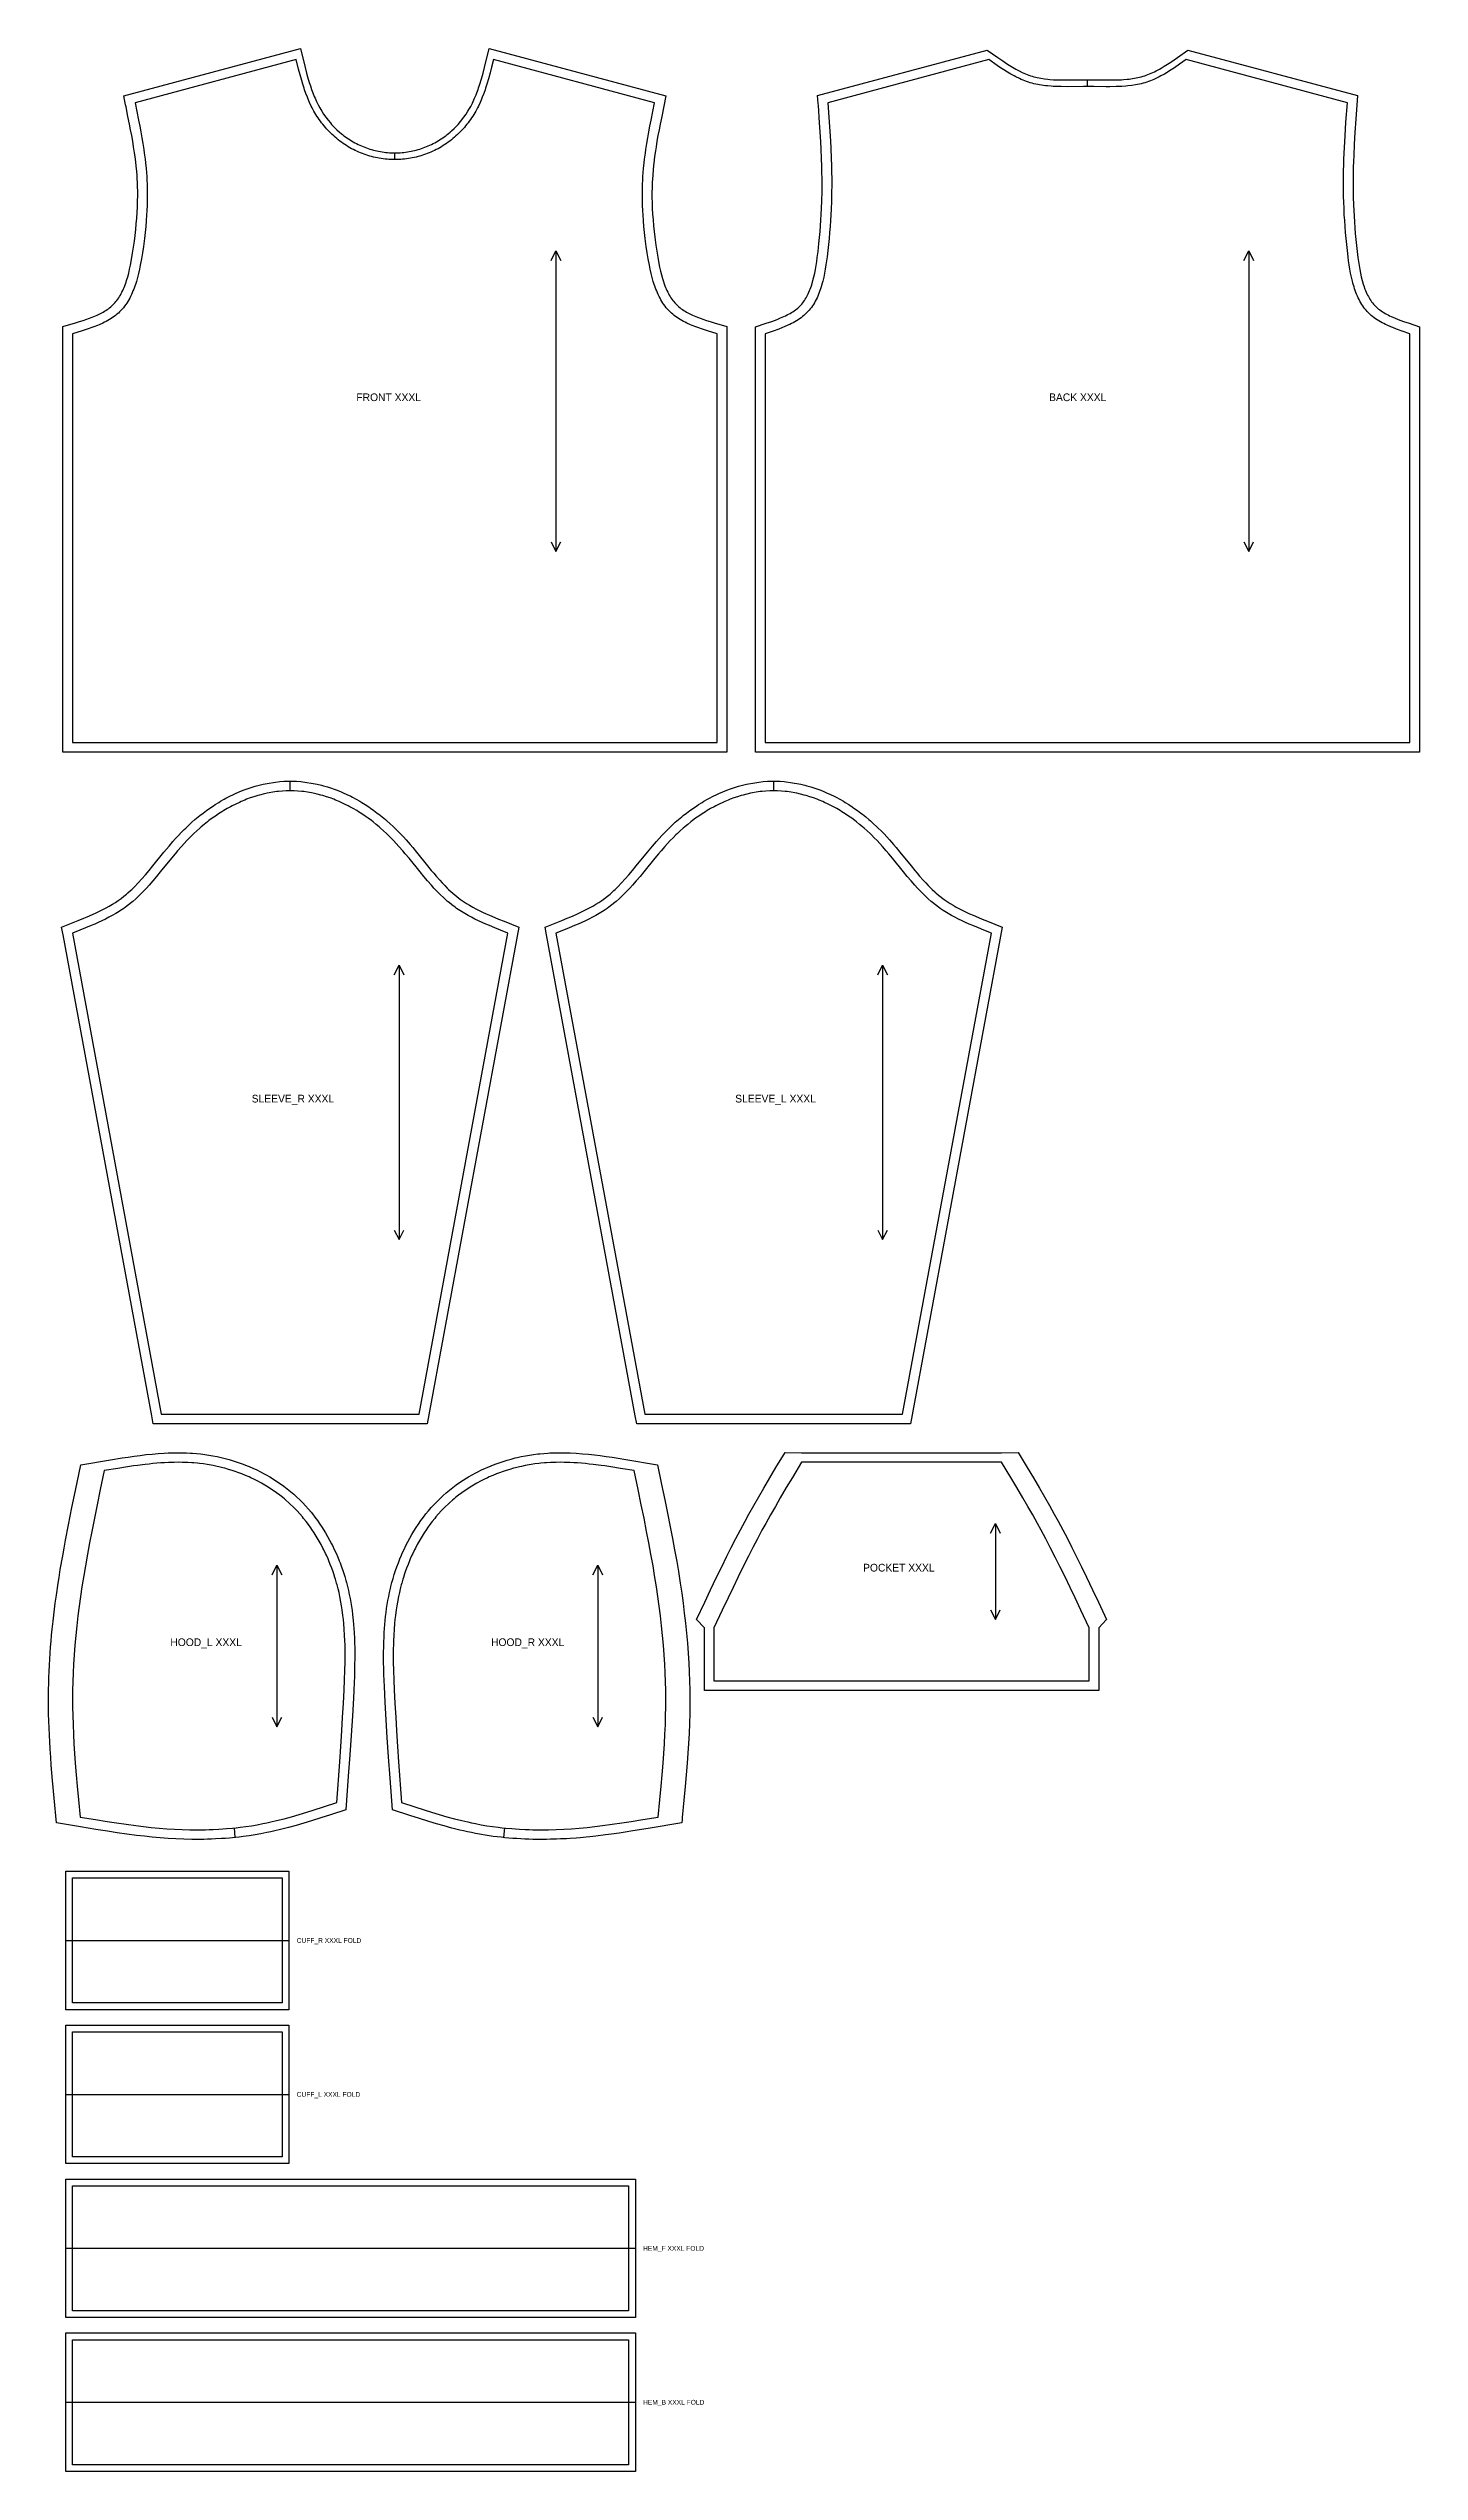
# Model space of a CAD drawing. Extents: x 10 to 1435, y 28 to 2546.
import ezdxf

# ---------------------------------------------------------------- set-up
doc = ezdxf.new("R2010")
doc.units = 0
for name, color, linetype in [('CUT', 7, 'CONTINUOUS'), ('FOLD', 6, 'CONTINUOUS'), ('GRAIN', 3, 'CONTINUOUS'), ('NOTCH', 1, 'CONTINUOUS'), ('SEW', 5, 'CONTINUOUS'), ('TEXT', 2, 'CONTINUOUS')]:
    doc.layers.add(name, color=color, linetype=linetype)

msp = doc.modelspace()

# ---------------------------------------------------------------- linework, layer by layer
at = {"layer": 'CUT'}
for points in [[(90.204, 2487.944), (88.312, 2497.168), (271.856, 2546.478), (276.78, 2526.717), (278.322, 2520.851), (279.391, 2516.986), (281.08, 2511.27), (282.276, 2507.521), (283.538, 2503.826), (284.876, 2500.19), (286.297, 2496.617), (287.042, 2494.855), (288.605, 2491.384), (290.274, 2487.986), (292.057, 2484.664), (293.962, 2481.421), (296.029, 2478.211), (298.237, 2475.075), (300.58, 2472.019), (303.052, 2469.052), (304.335, 2467.605), (306.991, 2464.785), (309.763, 2462.073), (312.643, 2459.477), (314.122, 2458.224), (315.626, 2457.002), (317.154, 2455.813), (318.705, 2454.658), (320.28, 2453.537), (321.876, 2452.45), (323.493, 2451.4), (325.131, 2450.386), (326.788, 2449.41), (328.464, 2448.473), (330.16, 2447.574), (331.84, 2446.731), (333.54, 2445.924), (335.257, 2445.156), (336.99, 2444.426), (338.739, 2443.734), (340.503, 2443.08), (342.281, 2442.464), (344.071, 2441.887), (345.874, 2441.349), (347.688, 2440.85), (349.512, 2440.39), (351.345, 2439.969), (353.187, 2439.588), (355.037, 2439.246), (356.893, 2438.944), (358.756, 2438.682), (360.623, 2438.46), (362.494, 2438.278), (364.368, 2438.136), (366.244, 2438.034), (368.122, 2437.973), (370, 2437.953), (371.878, 2437.973), (373.756, 2438.034), (375.632, 2438.136), (377.506, 2438.278), (379.377, 2438.46), (381.244, 2438.682), (383.107, 2438.944), (384.963, 2439.246), (386.813, 2439.588), (388.655, 2439.969), (390.488, 2440.39), (392.312, 2440.85), (394.126, 2441.349), (395.929, 2441.887), (397.719, 2442.464), (399.497, 2443.08), (401.261, 2443.734), (403.01, 2444.426), (404.743, 2445.156), (406.46, 2445.924), (408.16, 2446.731), (409.84, 2447.574), (411.536, 2448.473), (413.212, 2449.41), (414.869, 2450.386), (416.507, 2451.4), (418.124, 2452.45), (419.72, 2453.537), (421.295, 2454.658), (422.846, 2455.813), (424.374, 2457.002), (425.878, 2458.224), (427.357, 2459.477), (428.811, 2460.76), (431.637, 2463.415), (434.351, 2466.182), (435.665, 2467.605), (438.2, 2470.524), (440.608, 2473.536), (441.763, 2475.075), (443.971, 2478.211), (446.038, 2481.421), (447.006, 2483.033), (448.85, 2486.316), (450.574, 2489.676), (451.395, 2491.384), (452.958, 2494.855), (454.425, 2498.395), (455.124, 2500.19), (456.462, 2503.826), (457.102, 2505.666), (458.33, 2509.389), (460.058, 2515.069), (461.678, 2520.851), (463.22, 2526.717), (468.144, 2546.478), (651.688, 2497.168), (647.334, 2475.875), (645.742, 2467.869), (644.591, 2461.886), (643.488, 2455.923), (642.444, 2449.981), (641.469, 2444.061), (640.862, 2440.127), (640.024, 2434.246), (639.518, 2430.339), (638.844, 2424.5), (638.456, 2420.622), (637.974, 2414.827), (637.721, 2410.981), (637.524, 2407.135), (637.327, 2401.362), (637.262, 2397.508), (637.26, 2391.714), (637.369, 2385.898), (637.587, 2380.054), (637.911, 2374.176), (638.337, 2368.256), (638.862, 2362.289), (639.483, 2356.268), (640.197, 2350.189), (641.288, 2341.979), (642.21, 2335.716), (643.229, 2329.397), (644.367, 2323.144), (645.208, 2319.039), (646.125, 2315.006), (647.126, 2311.06), (648.218, 2307.218), (648.801, 2305.342), (650.043, 2301.69), (650.704, 2299.918), (651.392, 2298.185), (652.108, 2296.492), (652.851, 2294.842), (653.624, 2293.237), (654.425, 2291.677), (655.256, 2290.165), (656.115, 2288.702), (657.005, 2287.288), (657.925, 2285.926), (658.875, 2284.616), (659.856, 2283.358), (660.869, 2282.153), (661.915, 2281), (663, 2279.895), (664.089, 2278.869), (665.233, 2277.871), (666.429, 2276.901), (667.678, 2275.957), (668.979, 2275.04), (670.331, 2274.148), (671.734, 2273.28), (673.187, 2272.435), (674.688, 2271.613), (677.828, 2270.036), (679.464, 2269.278), (682.86, 2267.819), (684.615, 2267.117), (688.229, 2265.759), (690.084, 2265.101), (693.88, 2263.821), (697.776, 2262.577), (701.755, 2261.357), (715, 2257.417), (715, 1814.953), (25, 1814.953), (25, 2257.417), (38.245, 2261.357), (42.224, 2262.577), (46.12, 2263.821), (49.916, 2265.101), (51.771, 2265.759), (55.385, 2267.117), (57.14, 2267.819), (60.536, 2269.278), (62.172, 2270.036), (65.312, 2271.613), (66.813, 2272.435), (68.266, 2273.28), (69.669, 2274.148), (71.021, 2275.04), (72.322, 2275.957), (73.571, 2276.901), (74.767, 2277.871), (75.911, 2278.869), (77, 2279.895), (78.085, 2281), (79.131, 2282.153), (80.144, 2283.358), (81.125, 2284.616), (82.075, 2285.926), (82.995, 2287.288), (83.885, 2288.702), (84.744, 2290.165), (85.575, 2291.677), (86.376, 2293.237), (87.149, 2294.842), (87.892, 2296.492), (88.608, 2298.185), (89.296, 2299.918), (90.591, 2303.499), (91.199, 2305.342), (92.34, 2309.125), (93.386, 2313.021), (94.344, 2317.013), (95.221, 2321.084), (96.407, 2327.303), (97.462, 2333.606), (98.415, 2339.907), (99.277, 2346.099), (100.051, 2352.222), (100.734, 2358.281), (101.324, 2364.283), (101.816, 2370.234), (102.208, 2376.139), (102.497, 2382.006), (102.68, 2387.84), (102.752, 2393.648), (102.738, 2397.508), (102.62, 2403.287), (102.476, 2407.135), (102.279, 2410.981), (102.026, 2414.827), (101.718, 2418.687), (101.156, 2424.5), (100.718, 2428.39), (99.976, 2434.246), (99.427, 2438.164), (98.531, 2444.061), (97.556, 2449.981), (96.512, 2455.923), (95.409, 2461.886), (94.258, 2467.869), (92.666, 2475.875), (90.617, 2485.928)], [(810.026, 2489.228), (809.427, 2497.467), (985.69, 2544.821), (996.701, 2537.018), (1001.812, 2533.474), (1006.9, 2530.091), (1010.285, 2527.954), (1013.668, 2525.932), (1015.36, 2524.969), (1018.747, 2523.149), (1022.139, 2521.483), (1023.838, 2520.713), (1025.54, 2519.987), (1027.246, 2519.306), (1028.955, 2518.673), (1030.67, 2518.088), (1032.397, 2517.551), (1034.145, 2517.057), (1035.912, 2516.606), (1037.7, 2516.195), (1039.509, 2515.823), (1041.337, 2515.488), (1045.054, 2514.923), (1048.846, 2514.487), (1050.77, 2514.312), (1054.67, 2514.043), (1056.644, 2513.945), (1060.641, 2513.81), (1066.744, 2513.737), (1070.878, 2513.751), (1083.546, 2513.911), (1090, 2513.953), (1094.31, 2513.933), (1111.195, 2513.739), (1117.339, 2513.771), (1121.365, 2513.868), (1125.33, 2514.043), (1127.289, 2514.165), (1131.154, 2514.487), (1133.059, 2514.69), (1136.814, 2515.189), (1138.663, 2515.488), (1140.491, 2515.823), (1142.3, 2516.195), (1144.088, 2516.606), (1145.855, 2517.057), (1147.603, 2517.551), (1149.33, 2518.088), (1151.045, 2518.673), (1152.754, 2519.306), (1154.46, 2519.987), (1156.162, 2520.713), (1159.558, 2522.296), (1161.253, 2523.149), (1164.64, 2524.969), (1166.332, 2525.932), (1169.715, 2527.954), (1173.1, 2530.091), (1176.49, 2532.326), (1179.888, 2534.641), (1183.299, 2537.018), (1194.31, 2544.821), (1370.573, 2497.467), (1368.812, 2473.059), (1367.867, 2458.98), (1367.157, 2446.98), (1366.577, 2435.059), (1366.348, 2429.132), (1366.164, 2423.231), (1365.973, 2413.435), (1365.932, 2407.543), (1365.95, 2401.662), (1366.111, 2391.866), (1366.36, 2384.009), (1366.617, 2378.093), (1366.936, 2372.146), (1367.316, 2366.161), (1367.76, 2360.129), (1368.267, 2354.041), (1368.839, 2347.891), (1369.476, 2341.668), (1370.175, 2335.392), (1370.944, 2329.149), (1371.513, 2325.014), (1372.14, 2320.919), (1372.834, 2316.881), (1373.605, 2312.916), (1374.463, 2309.041), (1375.414, 2305.273), (1376.466, 2301.628), (1377.031, 2299.857), (1378.246, 2296.429), (1378.896, 2294.775), (1379.575, 2293.164), (1380.283, 2291.598), (1381.021, 2290.077), (1381.789, 2288.604), (1382.587, 2287.18), (1383.417, 2285.806), (1384.277, 2284.482), (1385.168, 2283.209), (1386.092, 2281.987), (1387.049, 2280.817), (1388.039, 2279.698), (1389.067, 2278.628), (1390.137, 2277.602), (1391.265, 2276.605), (1392.451, 2275.633), (1393.695, 2274.686), (1394.996, 2273.763), (1396.355, 2272.862), (1397.769, 2271.983), (1399.236, 2271.126), (1400.756, 2270.29), (1402.326, 2269.473), (1403.944, 2268.676), (1407.314, 2267.133), (1409.062, 2266.386), (1412.668, 2264.932), (1418.318, 2262.832), (1424.196, 2260.786), (1435, 2257.125), (1435, 1814.953), (745, 1814.953), (745, 2257.125), (755.804, 2260.786), (761.682, 2262.832), (767.332, 2264.932), (770.938, 2266.386), (772.686, 2267.133), (776.056, 2268.676), (777.674, 2269.473), (779.244, 2270.29), (780.764, 2271.126), (782.231, 2271.983), (783.645, 2272.862), (785.004, 2273.763), (786.305, 2274.686), (787.549, 2275.633), (788.735, 2276.605), (789.863, 2277.602), (790.933, 2278.628), (791.961, 2279.698), (792.951, 2280.817), (793.908, 2281.987), (794.832, 2283.209), (795.723, 2284.482), (796.583, 2285.806), (797.413, 2287.18), (798.211, 2288.604), (798.979, 2290.077), (799.717, 2291.598), (800.425, 2293.164), (801.104, 2294.775), (801.754, 2296.429), (802.375, 2298.123), (802.969, 2299.857), (804.073, 2303.434), (804.586, 2305.273), (805.537, 2309.041), (806.395, 2312.916), (807.166, 2316.881), (807.86, 2320.919), (808.487, 2325.014), (809.056, 2329.149), (809.825, 2335.392), (810.744, 2343.751), (811.359, 2349.948), (811.909, 2356.077), (812.395, 2362.145), (812.818, 2368.161), (813.178, 2374.132), (813.476, 2380.068), (813.778, 2387.941), (814.005, 2397.745), (814.062, 2403.622), (814.061, 2409.505), (813.93, 2419.311), (813.78, 2425.195), (813.581, 2431.105), (813.053, 2442.997), (812.382, 2454.972), (811.468, 2469.029), (810.174, 2487.203)], [(25.166, 1625.139), (23.672, 1633.236), (40.948, 1640.07), (46.621, 1642.381), (50.352, 1643.944), (55.855, 1646.34), (59.455, 1647.981), (62.993, 1649.663), (66.462, 1651.393), (69.859, 1653.176), (73.178, 1655.018), (76.413, 1656.924), (79.561, 1658.9), (82.617, 1660.951), (85.578, 1663.085), (88.413, 1665.28), (91.195, 1667.581), (92.567, 1668.771), (95.279, 1671.224), (96.619, 1672.487), (99.271, 1675.08), (103.188, 1679.129), (107.048, 1683.351), (110.867, 1687.725), (114.662, 1692.228), (118.453, 1696.837), (129.988, 1711.063), (135.3, 1717.453), (139.404, 1722.222), (142.209, 1725.376), (145.079, 1728.501), (148.045, 1731.615), (151.104, 1734.702), (152.657, 1736.223), (155.81, 1739.217), (159.025, 1742.145), (162.302, 1745.005), (165.641, 1747.793), (167.333, 1749.159), (170.763, 1751.835), (174.254, 1754.432), (177.805, 1756.947), (181.415, 1759.377), (183.243, 1760.559), (186.942, 1762.857), (188.814, 1763.971), (192.601, 1766.129), (194.516, 1767.172), (198.39, 1769.183), (202.321, 1771.092), (204.307, 1772.008), (208.322, 1773.759), (212.391, 1775.399), (216.44, 1776.9), (218.482, 1777.609), (222.602, 1778.938), (224.68, 1779.558), (228.865, 1780.707), (233.09, 1781.728), (235.216, 1782.19), (239.492, 1783.014), (243.799, 1783.698), (245.963, 1783.987), (250.307, 1784.455), (254.673, 1784.772), (259.055, 1784.933), (261.25, 1784.953), (263.445, 1784.933), (267.827, 1784.772), (272.193, 1784.455), (274.368, 1784.24), (278.701, 1783.698), (283.008, 1783.014), (285.15, 1782.619), (289.41, 1781.728), (293.635, 1780.707), (295.733, 1780.148), (299.898, 1778.938), (304.018, 1777.609), (306.06, 1776.9), (310.109, 1775.399), (314.178, 1773.759), (316.192, 1772.897), (320.179, 1771.092), (324.11, 1769.183), (326.054, 1768.19), (329.899, 1766.129), (333.686, 1763.971), (335.558, 1762.857), (339.257, 1760.559), (342.897, 1758.172), (344.695, 1756.947), (348.246, 1754.432), (351.737, 1751.835), (353.459, 1750.507), (356.859, 1747.793), (360.198, 1745.005), (361.844, 1743.584), (365.09, 1740.69), (368.274, 1737.728), (369.843, 1736.223), (372.933, 1733.166), (375.96, 1730.05), (378.864, 1726.943), (381.701, 1723.802), (385.845, 1719.047), (388.544, 1715.857), (392.512, 1711.063), (404.047, 1696.837), (407.838, 1692.228), (410.366, 1689.213), (412.903, 1686.252), (416.733, 1681.926), (419.312, 1679.129), (421.916, 1676.409), (424.551, 1673.772), (425.881, 1672.487), (428.572, 1669.985), (429.933, 1668.771), (432.689, 1666.417), (434.087, 1665.28), (436.922, 1663.085), (438.391, 1662.007), (441.4, 1659.916), (444.502, 1657.903), (447.694, 1655.962), (450.971, 1654.089), (454.33, 1652.277), (457.764, 1650.522), (461.268, 1648.817), (464.837, 1647.156), (468.466, 1645.534), (474.008, 1643.159), (477.761, 1641.607), (483.461, 1639.306), (498.828, 1633.236), (403.574, 1116.953), (118.926, 1116.953), (117.416, 1125.139)], [(527.666, 1625.139), (526.172, 1633.236), (543.448, 1640.07), (549.121, 1642.381), (552.852, 1643.944), (558.355, 1646.34), (561.955, 1647.981), (565.493, 1649.663), (568.962, 1651.393), (572.359, 1653.176), (575.678, 1655.018), (578.913, 1656.924), (582.061, 1658.9), (585.117, 1660.951), (588.078, 1663.085), (590.913, 1665.28), (593.695, 1667.581), (595.067, 1668.771), (597.779, 1671.224), (599.119, 1672.487), (601.771, 1675.08), (605.688, 1679.129), (609.548, 1683.351), (613.367, 1687.725), (617.162, 1692.228), (620.953, 1696.837), (632.488, 1711.063), (637.8, 1717.453), (641.904, 1722.222), (644.709, 1725.376), (647.579, 1728.501), (650.545, 1731.615), (653.604, 1734.702), (655.157, 1736.223), (658.31, 1739.217), (661.525, 1742.145), (664.802, 1745.005), (668.141, 1747.793), (669.833, 1749.159), (673.263, 1751.835), (676.754, 1754.432), (680.305, 1756.947), (683.915, 1759.377), (685.743, 1760.559), (689.442, 1762.857), (691.314, 1763.971), (695.101, 1766.129), (697.016, 1767.172), (700.89, 1769.183), (704.821, 1771.092), (706.807, 1772.008), (710.822, 1773.759), (714.891, 1775.399), (718.94, 1776.9), (720.982, 1777.609), (725.102, 1778.938), (727.18, 1779.558), (731.365, 1780.707), (735.59, 1781.728), (737.716, 1782.19), (741.992, 1783.014), (746.299, 1783.698), (748.463, 1783.987), (752.807, 1784.455), (757.173, 1784.772), (761.555, 1784.933), (763.75, 1784.953), (765.945, 1784.933), (770.327, 1784.772), (774.693, 1784.455), (776.868, 1784.24), (781.201, 1783.698), (785.508, 1783.014), (787.65, 1782.619), (791.91, 1781.728), (796.135, 1780.707), (798.233, 1780.148), (802.398, 1778.938), (806.518, 1777.609), (808.56, 1776.9), (812.609, 1775.399), (816.678, 1773.759), (818.692, 1772.897), (822.679, 1771.092), (826.61, 1769.183), (828.554, 1768.19), (832.399, 1766.129), (836.186, 1763.971), (838.058, 1762.857), (841.757, 1760.559), (845.397, 1758.172), (847.195, 1756.947), (850.746, 1754.432), (854.237, 1751.835), (855.959, 1750.507), (859.359, 1747.793), (862.698, 1745.005), (864.344, 1743.584), (867.59, 1740.69), (870.774, 1737.728), (872.343, 1736.223), (875.433, 1733.166), (878.46, 1730.05), (881.364, 1726.943), (884.201, 1723.802), (888.345, 1719.047), (891.044, 1715.857), (895.012, 1711.063), (906.547, 1696.837), (910.338, 1692.228), (912.866, 1689.213), (915.403, 1686.252), (919.233, 1681.926), (921.812, 1679.129), (924.416, 1676.409), (927.051, 1673.772), (928.381, 1672.487), (931.072, 1669.985), (932.433, 1668.771), (935.189, 1666.417), (936.587, 1665.28), (939.422, 1663.085), (940.891, 1662.007), (943.9, 1659.916), (947.002, 1657.903), (950.194, 1655.962), (953.471, 1654.089), (956.83, 1652.277), (960.264, 1650.522), (963.768, 1648.817), (967.337, 1647.156), (970.966, 1645.534), (976.508, 1643.159), (980.261, 1641.607), (985.961, 1639.306), (1001.328, 1633.236), (906.074, 1116.953), (621.426, 1116.953), (619.916, 1125.139)], [(41.359, 698.424), (18.484, 702.258), (15.984, 727.91), (14.314, 746.087), (13.62, 754.2), (12.965, 762.334), (12.356, 770.49), (11.801, 778.668), (11.307, 786.867), (10.981, 793.032), (10.61, 801.27), (10.385, 807.463), (10.161, 815.739), (10.055, 821.961), (10.004, 828.196), (10.012, 834.443), (10.083, 840.767), (10.216, 847.085), (10.41, 853.397), (10.662, 859.702), (10.971, 866.001), (11.335, 872.292), (11.754, 878.575), (12.224, 884.85), (12.744, 891.117), (13.314, 897.376), (13.931, 903.625), (14.823, 911.943), (15.544, 918.17), (16.306, 924.387), (17.109, 930.594), (18.238, 938.854), (20.053, 951.205), (21.011, 957.364), (22.338, 965.557), (24.774, 979.789), (26.226, 987.868), (27.718, 995.924), (30.808, 1011.972), (34.417, 1029.932), (38.124, 1047.803), (43.734, 1074.313), (74.449, 1079.516), (86.68, 1081.515), (92.826, 1082.461), (98.992, 1083.353), (105.179, 1084.178), (111.386, 1084.923), (117.615, 1085.573), (123.863, 1086.114), (130.133, 1086.533), (134.325, 1086.737), (140.629, 1086.92), (144.843, 1086.953), (149.066, 1086.911), (153.297, 1086.788), (157.537, 1086.581), (159.66, 1086.444), (163.911, 1086.102), (168.17, 1085.664), (170.302, 1085.408), (174.577, 1084.819), (178.846, 1084.129), (180.978, 1083.746), (185.233, 1082.904), (189.475, 1081.963), (193.7, 1080.922), (197.905, 1079.78), (199.999, 1079.173), (204.169, 1077.882), (208.311, 1076.493), (212.422, 1075.004), (216.499, 1073.417), (218.524, 1072.586), (222.544, 1070.851), (226.522, 1069.017), (230.455, 1067.084), (234.339, 1065.053), (236.261, 1064.001), (240.066, 1061.822), (243.814, 1059.546), (247.501, 1057.171), (251.124, 1054.698), (254.68, 1052.126), (258.165, 1049.457), (261.576, 1046.689), (264.898, 1043.833), (268.126, 1040.894), (271.267, 1037.87), (274.321, 1034.765), (277.289, 1031.58), (280.17, 1028.32), (282.965, 1024.988), (284.329, 1023.296), (286.994, 1019.862), (289.572, 1016.364), (292.064, 1012.805), (294.469, 1009.188), (295.639, 1007.359), (297.915, 1003.661), (300.105, 999.913), (302.209, 996.118), (304.226, 992.278), (305.203, 990.343), (307.091, 986.442), (308.893, 982.505), (310.61, 978.534), (312.24, 974.531), (313.023, 972.519), (314.524, 968.476), (315.939, 964.408), (316.615, 962.366), (317.9, 958.268), (319.1, 954.152), (319.667, 952.089), (320.739, 947.948), (321.726, 943.799), (322.63, 939.644), (323.455, 935.484), (324.203, 931.32), (324.879, 927.152), (325.484, 922.982), (326.021, 918.81), (326.707, 912.548), (327.089, 908.373), (327.413, 904.199), (327.684, 900.025), (327.995, 893.766), (328.143, 889.597), (328.283, 883.347), (328.327, 879.185), (328.324, 872.949), (328.249, 866.724), (328.109, 860.511), (327.916, 854.312), (327.677, 848.129), (327.306, 839.912), (326.893, 831.732), (325.872, 813.408), (324.611, 793.123), (323.248, 772.903), (321.665, 750.72), (319.089, 715.877), (302.976, 710.583), (293.17, 707.406), (283.308, 704.297), (275.374, 701.886), (267.395, 699.566), (259.366, 697.358), (251.282, 695.283), (245.181, 693.828), (241.094, 692.911), (236.991, 692.039), (230.806, 690.824), (224.67, 689.741), (218.556, 688.783), (212.426, 687.941), (208.331, 687.442), (204.232, 686.992), (198.073, 686.407), (193.963, 686.076), (189.849, 685.791), (183.674, 685.447), (179.555, 685.274), (175.436, 685.143), (171.316, 685.055), (167.197, 685.008), (158.961, 685.035), (150.735, 685.219), (142.524, 685.551), (134.331, 686.026), (126.13, 686.639), (117.927, 687.383), (109.756, 688.242), (101.617, 689.204), (91.482, 690.531), (81.389, 691.974), (71.334, 693.509), (59.313, 695.438), (43.35, 698.091)], [(668.538, 705.839), (668.185, 702.258), (633.351, 696.427), (617.343, 693.825), (609.307, 692.579), (603.265, 691.678), (595.188, 690.531), (589.112, 689.719), (578.951, 688.473), (572.832, 687.799), (568.743, 687.383), (562.594, 686.814), (558.484, 686.473), (552.339, 686.026), (548.245, 685.771), (542.095, 685.454), (537.989, 685.288), (531.823, 685.108), (527.708, 685.035), (521.533, 685), (517.414, 685.026), (513.294, 685.094), (509.174, 685.203), (505.055, 685.355), (500.937, 685.551), (496.821, 685.791), (492.707, 686.076), (488.597, 686.407), (484.49, 686.785), (480.388, 687.211), (476.29, 687.685), (472.199, 688.209), (468.114, 688.783), (464.036, 689.409), (459.966, 690.086), (453.798, 691.216), (449.678, 692.039), (445.575, 692.911), (441.489, 693.828), (437.417, 694.788), (429.32, 696.826), (421.277, 699.003), (413.286, 701.297), (405.341, 703.687), (395.468, 706.778), (385.651, 709.944), (367.581, 715.877), (365.152, 748.705), (363.563, 770.884), (362.191, 791.099), (361.041, 809.345), (359.993, 827.654), (359.172, 844.017), (358.684, 856.377), (358.508, 862.581), (358.388, 868.798), (358.336, 875.027), (358.343, 879.185), (358.423, 885.429), (358.527, 889.597), (358.766, 895.852), (358.986, 900.025), (359.256, 904.199), (359.581, 908.373), (359.963, 912.548), (360.405, 916.723), (360.909, 920.896), (361.48, 925.068), (362.12, 929.237), (362.831, 933.403), (363.618, 937.565), (364.482, 941.722), (365.427, 945.874), (365.931, 947.948), (367.003, 952.089), (368.159, 956.212), (369.402, 960.319), (370.73, 964.408), (372.146, 968.476), (373.647, 972.519), (375.234, 976.536), (376.907, 980.523), (377.776, 982.505), (379.579, 986.442), (381.467, 990.343), (383.442, 994.203), (385.502, 998.021), (387.649, 1001.793), (389.882, 1005.517), (392.201, 1009.188), (394.606, 1012.805), (397.098, 1016.364), (399.676, 1019.862), (402.34, 1023.296), (405.092, 1026.663), (407.929, 1029.959), (410.854, 1033.182), (413.865, 1036.328), (416.963, 1039.393), (420.147, 1042.375), (423.418, 1045.269), (426.79, 1048.085), (430.238, 1050.804), (433.759, 1053.424), (437.349, 1055.946), (441.004, 1058.371), (444.722, 1060.696), (446.604, 1061.822), (450.408, 1064.001), (454.267, 1066.081), (456.215, 1067.084), (460.148, 1069.017), (464.126, 1070.851), (466.131, 1071.731), (470.171, 1073.417), (474.248, 1075.004), (476.299, 1075.761), (480.426, 1077.2), (484.583, 1078.54), (486.671, 1079.173), (490.865, 1080.363), (495.08, 1081.455), (497.195, 1081.963), (501.437, 1082.904), (505.692, 1083.746), (507.823, 1084.129), (512.093, 1084.819), (514.23, 1085.126), (518.5, 1085.664), (520.63, 1085.895), (524.885, 1086.285), (529.133, 1086.581), (531.254, 1086.695), (535.489, 1086.86), (539.716, 1086.942), (546.041, 1086.92), (552.345, 1086.737), (558.629, 1086.408), (564.892, 1085.946), (571.134, 1085.367), (577.355, 1084.684), (583.555, 1083.912), (589.735, 1083.062), (595.894, 1082.151), (602.034, 1081.19), (610.188, 1079.856), (642.935, 1074.313), (647.296, 1053.743), (650.614, 1037.885), (653.469, 1023.956), (656.255, 1009.97), (658.573, 997.934), (660.811, 985.85), (662.955, 973.715), (664.669, 963.511), (666.617, 951.205), (668.139, 940.915), (669.561, 930.594), (670.876, 920.244), (672.077, 909.865), (673.155, 899.46), (674.104, 889.029), (674.916, 878.575), (675.583, 868.099), (676.008, 859.702), (676.396, 849.19), (676.586, 840.767), (676.667, 832.359), (676.638, 824.038), (676.508, 815.739), (676.215, 805.397), (675.789, 795.089), (675.245, 784.816), (674.598, 774.576), (673.862, 764.371), (672.88, 752.169), (671.813, 740.016), (670.494, 725.897), (668.735, 707.839)], [(701.67, 839.953), (691.67, 839.953), (691.67, 904.953), (683.561, 913.443), (692.156, 931.748), (698.226, 944.582), (704.366, 957.419), (709.701, 968.415), (715.12, 979.397), (719.708, 988.532), (724.373, 997.647), (729.122, 1006.737), (733.965, 1015.798), (737.925, 1023.048), (743.009, 1032.15), (748.162, 1041.18), (753.37, 1050.147), (759.674, 1060.834), (766.015, 1071.453), (775.543, 1087.281), (792.67, 1086.953), (1000.67, 1086.953), (1017.797, 1087.281), (1027.324, 1071.453), (1033.665, 1060.834), (1039.969, 1050.147), (1045.178, 1041.18), (1050.331, 1032.15), (1055.414, 1023.048), (1059.375, 1015.798), (1064.217, 1006.737), (1068.966, 997.647), (1073.631, 988.532), (1078.22, 979.397), (1083.638, 968.415), (1088.974, 957.419), (1095.114, 944.582), (1101.184, 931.748), (1109.779, 913.443), (1101.67, 904.953), (1101.67, 839.953), (1091.67, 839.953)], [(28, 652), (260, 652), (260, 508), (28, 508)], [(28, 492), (260, 492), (260, 348), (28, 348)], [(28, 332), (620, 332), (620, 188), (28, 188)], [(28, 172), (620, 172), (620, 28), (28, 28)]]:
    msp.add_lwpolyline(points, close=True, dxfattribs=at)
at = {"layer": 'FOLD'}
for points in [[(28, 580), (260, 580)], [(28, 420), (260, 420)], [(28, 260), (620, 260)], [(28, 100), (620, 100)]]:
    msp.add_lwpolyline(points, dxfattribs=at)
at = {"layer": 'GRAIN'}
for points in [[(532.5, 2326.153), (537.5, 2336.153), (542.5, 2326.153)], [(537.5, 2336.153), (537.5, 2023.753)], [(1252.5, 2326.153), (1257.5, 2336.153), (1262.5, 2326.153)], [(1257.5, 2336.153), (1257.5, 2023.753)], [(532.5, 2033.753), (537.5, 2023.753), (542.5, 2033.753)], [(1252.5, 2033.753), (1257.5, 2023.753), (1262.5, 2033.753)], [(369.375, 1583.513), (374.375, 1593.513), (379.375, 1583.513)], [(374.375, 1593.513), (374.375, 1308.393)], [(871.875, 1583.513), (876.875, 1593.513), (881.875, 1583.513)], [(876.875, 1593.513), (876.875, 1308.393)], [(369.375, 1318.393), (374.375, 1308.393), (379.375, 1318.393)], [(871.875, 1318.393), (876.875, 1308.393), (881.875, 1318.393)], [(989.17, 1003.393), (994.17, 1013.393), (999.17, 1003.393)], [(994.17, 1013.393), (994.17, 913.513)], [(242.501, 960.006), (247.501, 970.006), (252.501, 960.006)], [(247.501, 970.006), (247.501, 801.947)], [(575.836, 960.006), (580.836, 970.006), (585.836, 960.006)], [(580.836, 970.006), (580.836, 801.947)], [(989.17, 923.513), (994.17, 913.513), (999.17, 923.513)], [(242.501, 811.947), (247.501, 801.947), (252.501, 811.947)], [(575.836, 811.947), (580.836, 801.947), (585.836, 811.947)]]:
    msp.add_lwpolyline(points, dxfattribs=at)
at = {"layer": 'NOTCH'}
for points in [[(1090, 2506.953), (1090, 2513.953)], [(370, 2430.953), (370, 2437.953)], [(261.25, 1774.953), (261.25, 1784.953)], [(763.75, 1774.953), (763.75, 1784.953)], [(202.853, 696.903), (203.874, 686.956)], [(483.817, 696.903), (482.796, 686.956)]]:
    msp.add_lwpolyline(points, dxfattribs=at)
at = {"layer": 'SEW'}
for points in [[(100, 2489.953), (103.676, 2471.803), (104.852, 2465.757), (105.986, 2459.714), (107.067, 2453.674), (108.084, 2447.638), (109.027, 2441.608), (109.61, 2437.591), (110.406, 2431.571), (110.881, 2427.561), (111.5, 2421.553), (111.847, 2417.552), (112.138, 2413.558), (112.371, 2409.571), (112.548, 2405.586), (112.71, 2399.606), (112.751, 2395.616), (112.715, 2389.622), (112.564, 2383.611), (112.303, 2377.578), (112.069, 2373.541), (111.631, 2367.457), (111.092, 2361.336), (110.456, 2355.171), (109.726, 2348.956), (108.614, 2340.582), (107.675, 2334.2), (106.629, 2327.715), (105.448, 2321.23), (104.567, 2316.932), (103.599, 2312.672), (102.532, 2308.467), (101.356, 2304.33), (100.723, 2302.293), (99.361, 2298.289), (98.629, 2296.326), (97.861, 2294.393), (97.056, 2292.49), (96.213, 2290.62), (95.33, 2288.784), (94.406, 2286.985), (93.439, 2285.224), (92.428, 2283.504), (91.371, 2281.826), (90.268, 2280.192), (89.116, 2278.604), (87.915, 2277.065), (86.663, 2275.575), (85.358, 2274.137), (84, 2272.753), (82.628, 2271.461), (81.206, 2270.22), (79.735, 2269.027), (78.219, 2267.881), (76.658, 2266.78), (75.054, 2265.722), (73.41, 2264.704), (71.728, 2263.726), (70.009, 2262.785), (68.255, 2261.879), (66.469, 2261.006), (62.805, 2259.351), (60.932, 2258.566), (57.112, 2257.069), (55.169, 2256.354), (51.228, 2254.98), (45.205, 2253.032), (35, 2249.953), (35, 1824.953), (705, 1824.953), (705, 2249.953), (694.795, 2253.032), (688.772, 2254.98), (684.831, 2256.354), (682.888, 2257.069), (679.068, 2258.566), (677.195, 2259.351), (673.531, 2261.006), (671.745, 2261.879), (669.991, 2262.785), (668.272, 2263.726), (666.59, 2264.704), (664.946, 2265.722), (663.342, 2266.78), (661.781, 2267.881), (660.265, 2269.027), (658.794, 2270.22), (657.372, 2271.461), (656, 2272.753), (654.642, 2274.137), (653.337, 2275.575), (652.085, 2277.065), (650.884, 2278.604), (649.732, 2280.192), (648.629, 2281.826), (647.572, 2283.504), (646.561, 2285.224), (645.594, 2286.985), (644.67, 2288.784), (643.787, 2290.62), (642.944, 2292.49), (642.139, 2294.393), (641.371, 2296.326), (640.639, 2298.289), (639.277, 2302.293), (638.644, 2304.33), (637.468, 2308.467), (636.401, 2312.672), (635.433, 2316.932), (634.552, 2321.23), (633.371, 2327.715), (632.325, 2334.2), (631.386, 2340.582), (630.274, 2348.956), (629.544, 2355.171), (628.908, 2361.336), (628.369, 2367.457), (627.931, 2373.541), (627.697, 2377.578), (627.436, 2383.611), (627.285, 2389.622), (627.249, 2395.616), (627.29, 2399.606), (627.452, 2405.586), (627.629, 2409.571), (627.862, 2413.558), (628.153, 2417.552), (628.5, 2421.553), (629.119, 2427.561), (629.594, 2431.571), (630.39, 2437.591), (630.973, 2441.608), (631.916, 2447.638), (632.933, 2453.674), (634.014, 2459.714), (635.148, 2465.757), (636.324, 2471.803), (640, 2489.953), (472.5, 2534.953), (470.508, 2526.968), (468.965, 2521.003), (467.343, 2515.076), (465.608, 2509.204), (464.372, 2505.328), (463.726, 2503.403), (462.373, 2499.583), (460.929, 2495.807), (460.17, 2493.937), (458.571, 2490.236), (456.857, 2486.59), (455.954, 2484.79), (454.047, 2481.238), (453.042, 2479.487), (452, 2477.753), (450.907, 2476.017), (449.776, 2474.3), (448.608, 2472.604), (447.404, 2470.929), (446.163, 2469.277), (444.887, 2467.648), (443.577, 2466.043), (442.233, 2464.463), (440.856, 2462.909), (439.447, 2461.382), (438.005, 2459.883), (436.533, 2458.412), (435.03, 2456.971), (433.498, 2455.561), (431.937, 2454.182), (430.347, 2452.836), (428.73, 2451.523), (427.086, 2450.244), (425.416, 2449), (423.72, 2447.792), (422, 2446.621), (420.255, 2445.488), (418.487, 2444.394), (416.697, 2443.339), (414.884, 2442.325), (413.05, 2441.353), (411.229, 2440.44), (409.39, 2439.567), (407.532, 2438.736), (405.657, 2437.946), (403.766, 2437.197), (401.859, 2436.49), (399.938, 2435.825), (398.003, 2435.202), (396.056, 2434.62), (394.097, 2434.081), (392.127, 2433.584), (390.147, 2433.13), (388.158, 2432.718), (386.161, 2432.349), (384.157, 2432.023), (382.146, 2431.74), (380.13, 2431.5), (378.109, 2431.304), (376.085, 2431.15), (374.058, 2431.041), (372.03, 2430.975), (370, 2430.953), (367.97, 2430.975), (365.942, 2431.041), (363.915, 2431.15), (361.891, 2431.304), (359.87, 2431.5), (357.854, 2431.74), (355.843, 2432.023), (353.839, 2432.349), (351.842, 2432.718), (349.853, 2433.13), (347.873, 2433.584), (345.903, 2434.081), (343.944, 2434.62), (341.997, 2435.202), (340.062, 2435.825), (338.141, 2436.49), (336.234, 2437.197), (334.343, 2437.946), (332.468, 2438.736), (330.61, 2439.567), (328.771, 2440.44), (326.95, 2441.353), (325.116, 2442.325), (323.303, 2443.339), (321.513, 2444.394), (319.745, 2445.488), (318, 2446.621), (316.28, 2447.792), (314.584, 2449), (312.914, 2450.244), (311.27, 2451.523), (309.653, 2452.836), (308.063, 2454.182), (306.502, 2455.561), (304.97, 2456.971), (303.467, 2458.412), (301.995, 2459.883), (300.553, 2461.382), (299.144, 2462.909), (297.767, 2464.463), (296.423, 2466.043), (295.113, 2467.648), (293.837, 2469.277), (292.596, 2470.929), (291.392, 2472.604), (290.224, 2474.3), (289.093, 2476.017), (288, 2477.753), (286.958, 2479.487), (285.953, 2481.238), (284.046, 2484.79), (283.143, 2486.59), (281.429, 2490.236), (279.83, 2493.937), (279.071, 2495.807), (277.627, 2499.583), (276.274, 2503.403), (275.628, 2505.328), (274.392, 2509.204), (273.221, 2513.112), (271.565, 2519.023), (270, 2524.977), (267.5, 2534.953)], [(820, 2489.953), (821.445, 2469.713), (822.364, 2455.578), (823.04, 2443.504), (823.574, 2431.48), (823.776, 2425.492), (823.928, 2419.522), (824.061, 2409.557), (824.062, 2403.575), (824.004, 2397.597), (823.886, 2391.617), (823.773, 2387.625), (823.465, 2379.617), (823.162, 2373.58), (822.796, 2367.509), (822.367, 2361.395), (821.873, 2355.231), (821.314, 2349.007), (820.69, 2342.718), (820, 2336.353), (819.244, 2329.981), (818.685, 2325.714), (818.066, 2321.447), (817.378, 2317.197), (816.606, 2312.979), (815.741, 2308.806), (814.77, 2304.695), (814.241, 2302.667), (813.089, 2298.676), (812.463, 2296.716), (811.801, 2294.783), (811.103, 2292.879), (810.366, 2291.004), (809.59, 2289.162), (808.772, 2287.354), (807.911, 2285.581), (807.007, 2283.847), (806.056, 2282.152), (805.059, 2280.498), (804.013, 2278.888), (802.916, 2277.323), (801.768, 2275.805), (800.567, 2274.336), (799.312, 2272.918), (798, 2271.553), (796.637, 2270.247), (795.219, 2268.992), (793.749, 2267.787), (792.229, 2266.629), (790.661, 2265.517), (789.048, 2264.447), (787.392, 2263.418), (785.696, 2262.428), (783.962, 2261.473), (782.192, 2260.552), (780.389, 2259.663), (778.555, 2258.803), (774.804, 2257.163), (772.891, 2256.378), (769.004, 2254.866), (763.055, 2252.711), (755, 2249.953), (755, 1824.953), (1425, 1824.953), (1425, 2249.953), (1416.945, 2252.711), (1410.996, 2254.866), (1407.109, 2256.378), (1405.196, 2257.163), (1401.445, 2258.803), (1399.611, 2259.663), (1397.808, 2260.552), (1396.038, 2261.473), (1394.304, 2262.428), (1392.608, 2263.418), (1390.952, 2264.447), (1389.339, 2265.517), (1387.771, 2266.629), (1386.251, 2267.787), (1384.781, 2268.992), (1383.363, 2270.247), (1382, 2271.553), (1380.688, 2272.918), (1379.433, 2274.336), (1378.232, 2275.805), (1377.084, 2277.323), (1375.987, 2278.888), (1374.941, 2280.498), (1373.944, 2282.152), (1372.993, 2283.847), (1372.089, 2285.581), (1371.228, 2287.354), (1370.41, 2289.162), (1369.634, 2291.004), (1368.897, 2292.879), (1368.199, 2294.783), (1367.537, 2296.716), (1366.911, 2298.676), (1365.759, 2302.667), (1365.23, 2304.695), (1364.259, 2308.806), (1363.394, 2312.979), (1362.622, 2317.197), (1361.934, 2321.447), (1361.315, 2325.714), (1360.756, 2329.981), (1360, 2336.353), (1359.31, 2342.718), (1358.686, 2349.007), (1358.127, 2355.231), (1357.633, 2361.395), (1357.204, 2367.509), (1356.838, 2373.58), (1356.535, 2379.617), (1356.227, 2387.625), (1356.114, 2391.617), (1355.996, 2397.597), (1355.938, 2403.575), (1355.939, 2409.557), (1356.072, 2419.522), (1356.224, 2425.492), (1356.426, 2431.48), (1356.96, 2443.504), (1357.636, 2455.578), (1358.555, 2469.713), (1360, 2489.953), (1192.5, 2534.953), (1185.594, 2530.08), (1180.39, 2526.513), (1175.144, 2523.09), (1171.615, 2520.919), (1169.839, 2519.874), (1166.26, 2517.874), (1164.457, 2516.925), (1160.817, 2515.138), (1158.98, 2514.306), (1157.13, 2513.516), (1155.268, 2512.773), (1153.391, 2512.078), (1151.5, 2511.433), (1149.594, 2510.84), (1147.673, 2510.297), (1145.738, 2509.803), (1143.789, 2509.356), (1141.827, 2508.952), (1139.853, 2508.59), (1135.869, 2507.984), (1131.84, 2507.52), (1129.81, 2507.337), (1125.723, 2507.054), (1123.666, 2506.952), (1119.528, 2506.812), (1113.27, 2506.737), (1109.069, 2506.751), (1096.375, 2506.911), (1090, 2506.953), (1085.749, 2506.933), (1068.828, 2506.739), (1062.552, 2506.772), (1058.4, 2506.872), (1054.277, 2507.054), (1052.229, 2507.182), (1048.16, 2507.52), (1046.14, 2507.735), (1042.133, 2508.268), (1040.147, 2508.59), (1038.173, 2508.952), (1036.211, 2509.356), (1034.262, 2509.803), (1032.327, 2510.297), (1030.406, 2510.84), (1028.5, 2511.433), (1026.609, 2512.078), (1024.732, 2512.773), (1022.87, 2513.516), (1021.02, 2514.306), (1019.183, 2515.138), (1015.543, 2516.925), (1013.74, 2517.874), (1010.161, 2519.874), (1006.617, 2521.992), (1003.102, 2524.211), (999.61, 2526.513), (996.137, 2528.879), (987.5, 2534.953)], [(35, 1626.953), (127.25, 1126.953), (395.25, 1126.953), (487.5, 1626.953), (479.755, 1630.018), (473.973, 1632.351), (468.236, 1634.741), (464.446, 1636.377), (460.69, 1638.056), (456.973, 1639.786), (453.302, 1641.572), (449.682, 1643.423), (446.119, 1645.345), (442.618, 1647.346), (439.185, 1649.433), (437.496, 1650.511), (434.175, 1652.74), (432.546, 1653.893), (429.376, 1656.261), (426.314, 1658.713), (424.812, 1659.976), (421.862, 1662.57), (420.412, 1663.901), (417.56, 1666.622), (416.156, 1668.011), (413.387, 1670.843), (410.667, 1673.74), (407.989, 1676.695), (404.038, 1681.22), (400.148, 1685.835), (396.297, 1690.517), (384.777, 1704.725), (380.879, 1709.435), (378.246, 1712.547), (374.23, 1717.156), (371.499, 1720.179), (368.719, 1723.153), (365.83, 1726.128), (362.883, 1729.043), (361.388, 1730.477), (358.357, 1733.296), (355.269, 1736.049), (353.704, 1737.4), (350.534, 1740.048), (347.309, 1742.622), (345.676, 1743.881), (342.371, 1746.339), (339.012, 1748.718), (335.602, 1751.014), (332.139, 1753.224), (330.388, 1754.297), (326.849, 1756.373), (323.26, 1758.358), (321.446, 1759.315), (317.782, 1761.155), (314.07, 1762.897), (312.195, 1763.73), (308.41, 1765.318), (306.5, 1766.073), (302.717, 1767.476), (298.893, 1768.771), (295.031, 1769.955), (293.087, 1770.504), (289.176, 1771.514), (285.238, 1772.402), (283.26, 1772.799), (279.288, 1773.498), (275.298, 1774.064), (273.297, 1774.297), (269.288, 1774.659), (265.271, 1774.879), (261.25, 1774.953), (257.229, 1774.879), (253.212, 1774.659), (249.203, 1774.297), (247.202, 1774.064), (243.212, 1773.498), (239.24, 1772.799), (237.262, 1772.402), (233.324, 1771.514), (229.413, 1770.504), (227.469, 1769.955), (223.607, 1768.771), (219.783, 1767.476), (216, 1766.073), (214.09, 1765.318), (210.305, 1763.73), (208.43, 1762.897), (204.718, 1761.155), (201.054, 1759.315), (199.24, 1758.358), (195.651, 1756.373), (192.112, 1754.297), (190.361, 1753.224), (186.898, 1751.014), (183.488, 1748.718), (180.129, 1746.339), (176.824, 1743.881), (175.191, 1742.622), (171.966, 1740.048), (168.796, 1737.4), (167.231, 1736.049), (164.143, 1733.296), (161.112, 1730.477), (159.617, 1729.043), (156.67, 1726.128), (153.781, 1723.153), (151.001, 1720.179), (148.27, 1717.156), (144.254, 1712.547), (141.621, 1709.435), (137.723, 1704.725), (126.203, 1690.517), (122.352, 1685.835), (118.462, 1681.22), (114.511, 1676.695), (111.833, 1673.74), (109.113, 1670.843), (106.344, 1668.011), (104.94, 1666.622), (102.088, 1663.901), (100.638, 1662.57), (97.688, 1659.976), (96.186, 1658.713), (93.124, 1656.261), (89.954, 1653.893), (88.325, 1652.74), (85.004, 1650.511), (83.315, 1649.433), (79.882, 1647.346), (76.381, 1645.345), (72.818, 1643.423), (69.198, 1641.572), (65.527, 1639.786), (61.81, 1638.056), (58.054, 1636.377), (54.264, 1634.741), (48.527, 1632.351), (42.745, 1630.018)], [(537.5, 1626.953), (629.75, 1126.953), (897.75, 1126.953), (990, 1626.953), (982.255, 1630.018), (976.473, 1632.351), (970.736, 1634.741), (966.946, 1636.377), (963.19, 1638.056), (959.473, 1639.786), (955.802, 1641.572), (952.182, 1643.423), (948.619, 1645.345), (945.118, 1647.346), (941.685, 1649.433), (939.996, 1650.511), (936.675, 1652.74), (935.046, 1653.893), (931.876, 1656.261), (928.814, 1658.713), (927.312, 1659.976), (924.362, 1662.57), (922.912, 1663.901), (920.06, 1666.622), (918.656, 1668.011), (915.887, 1670.843), (913.167, 1673.74), (910.489, 1676.695), (906.538, 1681.22), (902.648, 1685.835), (898.797, 1690.517), (887.277, 1704.725), (883.379, 1709.435), (880.746, 1712.547), (876.73, 1717.156), (873.999, 1720.179), (871.219, 1723.153), (868.33, 1726.128), (865.383, 1729.043), (863.888, 1730.477), (860.857, 1733.296), (857.769, 1736.049), (856.204, 1737.4), (853.034, 1740.048), (849.809, 1742.622), (848.176, 1743.881), (844.871, 1746.339), (841.512, 1748.718), (838.102, 1751.014), (834.639, 1753.224), (832.888, 1754.297), (829.349, 1756.373), (825.76, 1758.358), (823.946, 1759.315), (820.282, 1761.155), (816.57, 1762.897), (814.695, 1763.73), (810.91, 1765.318), (809, 1766.073), (805.217, 1767.476), (801.393, 1768.771), (797.531, 1769.955), (795.587, 1770.504), (791.676, 1771.514), (787.738, 1772.402), (785.76, 1772.799), (781.788, 1773.498), (777.798, 1774.064), (775.797, 1774.297), (771.788, 1774.659), (767.771, 1774.879), (763.75, 1774.953), (759.729, 1774.879), (755.712, 1774.659), (751.703, 1774.297), (749.702, 1774.064), (745.712, 1773.498), (741.74, 1772.799), (739.762, 1772.402), (735.824, 1771.514), (731.913, 1770.504), (729.969, 1769.955), (726.107, 1768.771), (722.283, 1767.476), (718.5, 1766.073), (716.59, 1765.318), (712.805, 1763.73), (710.93, 1762.897), (707.218, 1761.155), (703.554, 1759.315), (701.74, 1758.358), (698.151, 1756.373), (694.612, 1754.297), (692.861, 1753.224), (689.398, 1751.014), (685.988, 1748.718), (682.629, 1746.339), (679.324, 1743.881), (677.691, 1742.622), (674.466, 1740.048), (671.296, 1737.4), (669.731, 1736.049), (666.643, 1733.296), (663.612, 1730.477), (662.117, 1729.043), (659.17, 1726.128), (656.281, 1723.153), (653.501, 1720.179), (650.77, 1717.156), (646.754, 1712.547), (644.121, 1709.435), (640.223, 1704.725), (628.703, 1690.517), (624.852, 1685.835), (620.962, 1681.22), (617.011, 1676.695), (614.333, 1673.74), (611.613, 1670.843), (608.844, 1668.011), (607.44, 1666.622), (604.588, 1663.901), (603.138, 1662.57), (600.188, 1659.976), (598.686, 1658.713), (595.624, 1656.261), (592.454, 1653.893), (590.825, 1652.74), (587.504, 1650.511), (585.815, 1649.433), (582.382, 1647.346), (578.881, 1645.345), (575.318, 1643.423), (571.698, 1641.572), (568.027, 1639.786), (564.31, 1638.056), (560.554, 1636.377), (556.764, 1634.741), (551.027, 1632.351), (545.245, 1630.018)], [(43.012, 708.287), (58.936, 705.634), (70.889, 703.703), (80.86, 702.164), (90.844, 700.715), (100.846, 699.379), (108.862, 698.408), (116.893, 697.536), (124.941, 696.776), (132.992, 696.141), (141.01, 695.642), (149.041, 695.281), (157.08, 695.065), (165.122, 695), (169.143, 695.026), (173.162, 695.092), (177.179, 695.198), (181.194, 695.346), (187.209, 695.648), (191.215, 695.903), (195.215, 696.203), (201.206, 696.737), (205.191, 697.151), (209.169, 697.612), (215.122, 698.392), (221.055, 699.283), (226.966, 700.287), (232.974, 701.428), (236.967, 702.251), (240.95, 703.121), (246.907, 704.509), (254.819, 706.501), (262.702, 708.634), (270.56, 710.89), (278.396, 713.247), (286.215, 715.686), (295.971, 718.818), (309.612, 723.287), (312.706, 765.538), (313.827, 781.662), (314.893, 797.813), (315.769, 811.972), (316.581, 826.162), (317.317, 840.394), (317.769, 850.585), (318.113, 860.782), (318.282, 868.938), (318.335, 877.089), (318.285, 883.196), (318.203, 887.263), (318.081, 891.326), (317.814, 897.413), (317.439, 903.488), (316.947, 909.55), (316.549, 913.583), (316.093, 917.609), (315.293, 923.632), (314.679, 927.637), (313.996, 931.633), (312.839, 937.609), (311.975, 941.579), (311.033, 945.539), (310.012, 949.487), (309.471, 951.452), (308.329, 955.372), (307.727, 957.326), (306.461, 961.22), (305.798, 963.159), (304.409, 967.02), (302.94, 970.856), (301.389, 974.664), (300.583, 976.556), (298.91, 980.316), (298.044, 982.182), (296.25, 985.887), (295.323, 987.725), (293.408, 991.368), (292.421, 993.173), (290.386, 996.749), (289.339, 998.518), (287.185, 1002.019), (286.077, 1003.749), (283.803, 1007.169), (282.637, 1008.857), (280.244, 1012.188), (277.772, 1015.457), (275.221, 1018.661), (273.916, 1020.237), (271.247, 1023.337), (268.5, 1026.364), (265.675, 1029.316), (264.233, 1030.762), (261.291, 1033.595), (259.791, 1034.98), (256.732, 1037.687), (255.165, 1039.015), (253.579, 1040.32), (250.351, 1042.865), (247.051, 1045.321), (243.683, 1047.687), (241.975, 1048.837), (238.51, 1051.068), (236.755, 1052.15), (233.202, 1054.246), (231.404, 1055.26), (227.769, 1057.219), (224.084, 1059.088), (220.352, 1060.865), (218.469, 1061.719), (214.672, 1063.358), (210.837, 1064.904), (206.966, 1066.358), (205.018, 1067.05), (201.1, 1068.365), (197.155, 1069.585), (193.186, 1070.712), (191.193, 1071.241), (187.195, 1072.226), (185.189, 1072.684), (181.168, 1073.527), (179.153, 1073.914), (175.116, 1074.615), (171.074, 1075.22), (167.035, 1075.729), (165.018, 1075.948), (160.982, 1076.317), (158.964, 1076.468), (154.928, 1076.707), (148.872, 1076.912), (144.833, 1076.953), (140.794, 1076.921), (134.735, 1076.745), (130.694, 1076.549), (126.653, 1076.293), (122.611, 1075.981), (118.568, 1075.618), (114.526, 1075.207), (110.482, 1074.753), (102.395, 1073.727), (98.35, 1073.163), (92.283, 1072.265), (82.171, 1070.66), (68.012, 1068.287), (63.835, 1048.584), (60.535, 1032.812), (57.704, 1018.998), (54.948, 1005.165), (52.662, 993.29), (50.459, 981.395), (48.352, 969.476), (46.673, 959.473), (44.766, 947.43), (43.279, 937.377), (41.892, 927.31), (40.611, 917.229), (39.444, 907.137), (38.397, 897.036), (37.477, 886.926), (36.691, 876.81), (36.047, 866.689), (35.637, 858.59), (35.264, 848.464), (35.08, 840.362), (35.003, 832.285), (35.053, 822.279), (35.202, 814.276), (35.512, 804.272), (35.95, 794.27), (36.501, 784.27), (37.152, 774.27), (37.889, 764.271), (38.871, 752.273), (39.936, 740.276), (41.254, 726.28)], [(643.658, 708.287), (645.416, 726.28), (646.733, 740.276), (647.799, 752.273), (648.78, 764.271), (649.518, 774.27), (650.169, 784.27), (650.72, 794.27), (651.157, 804.272), (651.468, 814.276), (651.617, 822.279), (651.667, 832.285), (651.59, 840.362), (651.406, 848.464), (651.033, 858.59), (650.623, 866.689), (649.979, 876.81), (649.193, 886.926), (648.273, 897.036), (647.226, 907.137), (646.059, 917.229), (644.778, 927.31), (643.391, 937.377), (641.903, 947.43), (639.997, 959.473), (638.317, 969.476), (636.211, 981.395), (634.008, 993.29), (631.721, 1005.165), (628.965, 1018.998), (626.135, 1032.812), (622.834, 1048.584), (618.658, 1068.287), (604.499, 1070.66), (594.386, 1072.265), (588.319, 1073.163), (584.275, 1073.727), (576.187, 1074.753), (572.144, 1075.207), (568.101, 1075.618), (564.059, 1075.981), (560.017, 1076.293), (555.976, 1076.549), (551.935, 1076.745), (545.875, 1076.921), (541.836, 1076.953), (537.798, 1076.912), (531.742, 1076.707), (527.705, 1076.468), (525.687, 1076.317), (521.652, 1075.948), (519.635, 1075.729), (515.596, 1075.22), (511.553, 1074.615), (507.517, 1073.914), (505.502, 1073.527), (501.481, 1072.684), (499.475, 1072.226), (495.476, 1071.241), (493.484, 1070.712), (489.515, 1069.585), (485.569, 1068.365), (481.651, 1067.05), (479.704, 1066.358), (475.833, 1064.904), (471.997, 1063.358), (468.201, 1061.719), (466.318, 1060.865), (462.586, 1059.088), (458.9, 1057.219), (455.265, 1055.26), (453.468, 1054.246), (449.914, 1052.15), (448.159, 1051.068), (444.695, 1048.837), (442.986, 1047.687), (439.618, 1045.321), (436.319, 1042.865), (433.091, 1040.32), (431.505, 1039.015), (429.938, 1037.687), (426.879, 1034.98), (425.379, 1033.595), (422.437, 1030.762), (420.995, 1029.316), (418.169, 1026.364), (415.422, 1023.337), (412.754, 1020.237), (411.449, 1018.661), (408.898, 1015.457), (406.426, 1012.188), (404.033, 1008.857), (402.866, 1007.169), (400.592, 1003.749), (399.485, 1002.019), (397.331, 998.518), (396.283, 996.749), (394.249, 993.173), (393.261, 991.368), (391.347, 987.725), (390.42, 985.887), (388.626, 982.182), (387.759, 980.316), (386.087, 976.556), (385.281, 974.664), (383.73, 970.856), (382.26, 967.02), (380.872, 963.159), (380.209, 961.22), (378.943, 957.326), (378.341, 955.372), (377.198, 951.452), (376.658, 949.487), (375.636, 945.539), (374.695, 941.579), (373.83, 937.609), (372.673, 931.633), (371.991, 927.637), (371.376, 923.632), (370.577, 917.609), (370.12, 913.583), (369.723, 909.55), (369.231, 903.488), (368.856, 897.413), (368.589, 891.326), (368.466, 887.263), (368.385, 883.196), (368.335, 877.089), (368.387, 868.938), (368.557, 860.782), (368.901, 850.585), (369.353, 840.394), (370.089, 826.162), (370.901, 811.972), (371.777, 797.813), (372.843, 781.662), (373.964, 765.538), (377.058, 723.287), (390.699, 718.818), (400.455, 715.686), (408.274, 713.247), (416.11, 710.89), (423.967, 708.634), (431.85, 706.501), (439.763, 704.509), (445.72, 703.121), (449.703, 702.251), (453.695, 701.428), (459.704, 700.287), (465.615, 699.283), (471.548, 698.392), (477.5, 697.612), (481.479, 697.151), (485.464, 696.737), (491.454, 696.203), (495.455, 695.903), (499.46, 695.648), (505.476, 695.346), (509.491, 695.198), (513.508, 695.092), (517.527, 695.026), (521.548, 695), (529.59, 695.065), (537.629, 695.281), (545.66, 695.642), (553.678, 696.141), (561.728, 696.776), (569.776, 697.536), (577.808, 698.408), (585.824, 699.379), (595.826, 700.715), (605.81, 702.164), (615.781, 703.703), (627.733, 705.634)], [(701.67, 849.953), (1091.67, 849.953), (1091.67, 904.953), (1083.09, 923.225), (1077.05, 935.997), (1071.83, 946.921), (1066.557, 957.817), (1061.215, 968.675), (1056.702, 977.691), (1051.2, 988.463), (1046.533, 997.396), (1041.783, 1006.284), (1037.904, 1013.385), (1032.917, 1022.313), (1027.848, 1031.197), (1022.709, 1040.044), (1016.47, 1050.62), (1010.173, 1061.166), (1000.67, 1076.953), (792.67, 1076.953), (783.167, 1061.166), (776.87, 1050.62), (770.631, 1040.044), (765.492, 1031.197), (760.423, 1022.313), (755.436, 1013.385), (751.557, 1006.284), (746.807, 997.396), (742.14, 988.463), (737.548, 979.49), (732.124, 968.675), (726.783, 957.817), (721.509, 946.921), (716.29, 935.997), (710.249, 923.225), (701.67, 904.953)], [(35, 645), (253, 645), (253, 515), (35, 515)], [(35, 485), (253, 485), (253, 355), (35, 355)], [(35, 325), (613, 325), (613, 195), (35, 195)], [(35, 165), (613, 165), (613, 35), (35, 35)]]:
    msp.add_lwpolyline(points, close=True, dxfattribs=at)

# ---------------------------------------------------------------- texts
at = {"layer": 'TEXT'}
for s, height, p in [('FRONT XXXL', 8, (330, 2179.95)), ('BACK XXXL', 8, (1050, 2179.95)), ('SLEEVE_R XXXL', 8, (221.25, 1450.95)), ('SLEEVE_L XXXL', 8, (723.75, 1450.95)), ('POCKET XXXL', 8, (856.67, 963.45)), ('HOOD_L XXXL', 8, (136.67, 885.98)), ('HOOD_R XXXL', 8, (470, 885.98)), ('CUFF_R XXXL FOLD', 5, (268, 577.5)), ('CUFF_L XXXL FOLD', 5, (268, 417.5)), ('HEM_F XXXL FOLD', 5, (628, 257.5)), ('HEM_B XXXL FOLD', 5, (628, 97.5))]:
    msp.add_text(s, height=height, dxfattribs=at).set_placement(p)

doc.saveas('drawing.dxf')
